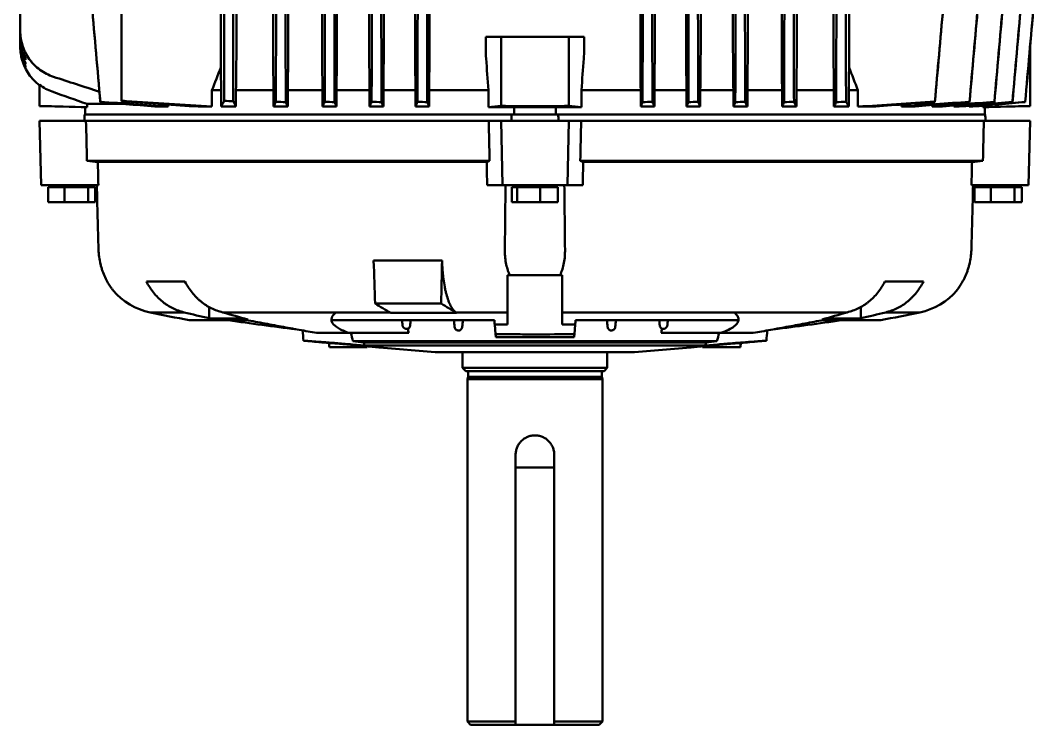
# Model space of a CAD drawing. Header units: millimetres. Extents: x 708 to 3306, y 798 to 2244.
# Drawn here: x 1834.2 to 2149.2, y 797.9 to 1017 of the extents above; entities that cross this region are included whole.
import ezdxf

# ---------------------------------------------------------------- set-up
doc = ezdxf.new("R2010")
doc.units = ezdxf.units.MM
doc.header["$LTSCALE"] = 10
doc.layers.add('Visible (ISO)', color=7, linetype='Continuous', lineweight=50)

msp = doc.modelspace()

# ---------------------------------------------------------------- linework, layer by layer
at = {"layer": 'Visible (ISO)'}
for p, q in [((2091.82, 1283.46), (2091.82, 1002.38)), ((1917.47, 1278.07), (1917.47, 1007.78)), ((1928.01, 1278.07), (1928.01, 1007.78)), ((1932.6, 1278.07), (1932.6, 1007.78)), ((1942.65, 1278.07), (1942.65, 1007.78)), ((1947.17, 1278.07), (1947.17, 1007.78)), ((1956.92, 1278.07), (1956.92, 1007.78)), ((1961.4, 1278.07), (1961.4, 1007.78)), ((2026.95, 1278.07), (2026.95, 1007.78)), ((2031.42, 1278.07), (2031.42, 1007.78)), ((2041.17, 1278.07), (2041.17, 1007.78)), ((2045.7, 1278.07), (2045.7, 1007.78)), ((2055.74, 1278.07), (2055.74, 1007.78)), ((2060.34, 1278.07), (2060.34, 1007.78)), ((2070.88, 1278.07), (2070.88, 1007.78)), ((2075.58, 1278.07), (2075.58, 1007.78)), ((2086.98, 1278.07), (2086.98, 1007.78)), ((1865.68, 992), (1865.68, 1076.92)), ((1896.53, 1075.91), (1896.53, 1002.38)), ((1901.36, 1076.07), (1901.36, 1007.78)), ((1912.76, 1076.57), (1912.76, 1007.78)), ((1834.17, 1073.25), (1834.17, 1013.82)), ((1897.6, 992), (1897.6, 1064.93)), ((1900.4, 991.85), (1900.4, 1064.93)), ((1834.17, 1011.47), (1834.17, 1012.05)), ((1978.89, 1011.92), (1978.89, 1007.78)), ((1978.89, 1011.92), (1983.67, 1011.92)), ((1983.67, 1011.92), (1983.67, 990.38)), ((1983.67, 1011.92), (2004.67, 1011.92)), ((2004.67, 1011.92), (2004.67, 990.38)), ((2004.67, 1011.92), (2009.46, 1011.92)), ((2009.46, 1011.92), (2009.46, 1007.78)), ((1834.17, 1010.11), (1834.17, 1010.53)), ((1834.17, 1009.22), (1834.17, 1009.48)), ((1834.17, 1008.91), (1834.17, 1008.82)), ((2148.17, 1009.65), (2148.17, 990.38)), ((1840.17, 996.93), (1840.17, 990.38)), ((1893.75, 990.18), (1893.75, 995.26)), ((1896.62, 995.26), (1893.75, 995.26)), ((1896.62, 995.26), (1896.62, 990.18)), ((1901.23, 990.18), (1901.23, 995.26)), ((1912.9, 995.26), (1901.23, 995.26)), ((1912.9, 995.26), (1912.9, 990.18)), ((1928.13, 995.26), (1917.35, 995.26)), ((1917.35, 990.18), (1917.35, 995.26)), ((1928.13, 995.26), (1928.13, 990.18)), ((1942.76, 995.26), (1932.49, 995.26)), ((1932.49, 990.18), (1932.49, 995.26)), ((1942.76, 995.26), (1942.76, 990.18)), ((1957.03, 995.26), (1947.06, 995.26)), ((1947.06, 990.18), (1947.06, 995.26)), ((1957.03, 995.26), (1957.03, 990.18)), ((1979.72, 995.26), (1961.29, 995.26)), ((1961.29, 990.18), (1961.29, 995.26)), ((1979.72, 995.26), (1979.72, 990)), ((2027.05, 995.26), (2008.62, 995.26)), ((2008.62, 990), (2008.62, 995.26)), ((2027.05, 995.26), (2027.05, 990.18)), ((2041.28, 995.26), (2031.31, 995.26)), ((2031.31, 990.18), (2031.31, 995.26)), ((2041.28, 995.26), (2041.28, 990.18)), ((2055.86, 995.26), (2045.58, 995.26)), ((2045.58, 990.18), (2045.58, 995.26)), ((2055.86, 995.26), (2055.86, 990.18)), ((2071, 995.26), (2060.22, 995.26)), ((2060.22, 990.18), (2060.22, 995.26)), ((2071, 995.26), (2071, 990.18)), ((2087.12, 995.26), (2075.45, 995.26)), ((2075.45, 990.18), (2075.45, 995.26)), ((2087.12, 995.26), (2087.12, 990.18)), ((2094.59, 995.26), (2091.72, 995.26)), ((2091.72, 990.18), (2091.72, 995.26)), ((2094.59, 995.26), (2094.59, 990.18)), ((1854.32, 990), (1840.17, 990.37)), ((1854.32, 990), (1854.32, 987.77)), ((1854.32, 990), (1854.92, 990)), ((1866.18, 991.01), (1854.92, 991.01)), ((1854.92, 990), (1854.92, 991.01)), ((1867.18, 991.9), (1867.18, 991.9)), ((1877.14, 990.18), (1880.18, 990.18)), ((1880.18, 990.18), (1880.18, 990.82)), ((1889.48, 990.18), (1893.75, 990.18)), ((1896.62, 990.18), (1901.23, 990.18)), ((1912.9, 990.18), (1917.35, 990.18)), ((1928.13, 990.18), (1932.49, 990.18)), ((1942.76, 990.18), (1947.06, 990.18)), ((1957.03, 990.18), (1961.29, 990.18)), ((1979.72, 990), (1987.71, 990)), ((1987.71, 987.77), (1987.71, 990)), ((2000.64, 990), (2008.62, 990)), ((2000.64, 990), (2000.64, 987.77)), ((2027.05, 990.18), (2031.31, 990.18)), ((2041.28, 990.18), (2045.58, 990.18)), ((2055.86, 990.18), (2060.22, 990.18)), ((2071, 990.18), (2075.45, 990.18)), ((2087.12, 990.18), (2091.72, 990.18)), ((2094.59, 990.18), (2098.87, 990.18)), ((2108.16, 990.82), (2108.16, 990.18)), ((2108.16, 990.18), (2111.21, 990.18)), ((2117.62, 990.67), (2117.62, 990.18)), ((2117.62, 990.18), (2119.85, 990.18)), ((2124.39, 990.55), (2124.39, 990.18)), ((2124.39, 990.18), (2126.01, 990.18)), ((2129.16, 990.45), (2129.16, 990.18)), ((2129.16, 990.18), (2130.26, 990.18)), ((2133.42, 990.46), (2133.42, 990)), ((2133.42, 990), (2134.02, 990)), ((2134.02, 990), (2148.17, 990.37)), ((2134.02, 990), (2134.02, 987.77)), ((1986.98, 987.77), (1854.23, 987.77)), ((1987.37, 987.77), (1986.98, 987.77)), ((1987.37, 987.77), (1987.71, 987.77)), ((2000.64, 987.77), (1987.71, 987.77)), ((2000.64, 987.77), (2000.98, 987.77)), ((2001.36, 987.77), (2000.98, 987.77)), ((2134.12, 987.77), (2001.36, 987.77)), ((1840.17, 985.77), (1854.6, 985.77)), ((1840.7, 965.77), (1840.17, 985.77)), ((1979.81, 985.77), (1854.6, 985.77)), ((1979.81, 985.77), (1983.67, 985.77)), ((1983.67, 985.77), (2004.67, 985.77)), ((1984.07, 965.77), (1983.67, 985.77)), ((2004.27, 965.77), (2004.67, 985.77)), ((2004.67, 985.77), (2008.54, 985.77)), ((2133.74, 985.77), (2008.54, 985.77)), ((2133.74, 985.77), (2148.17, 985.77)), ((2147.65, 965.77), (2148.17, 985.77)), ((1980.06, 973.27), (1854.91, 973.27)), ((1979.17, 972.99), (1858.29, 972.99)), ((2133.44, 973.27), (2008.28, 973.27)), ((2130.06, 972.99), (2009.18, 972.99)), ((1840.7, 965.77), (1858.46, 965.77)), ((1847.95, 965.17), (1842.85, 965.17)), ((1842.85, 960.47), (1842.85, 965.17)), ((1844.37, 965.17), (1844.37, 965.77)), ((1855.27, 965.17), (1847.95, 965.17)), ((1847.95, 960.47), (1847.95, 965.17)), ((1857.49, 965.17), (1855.27, 965.17)), ((1855.27, 960.47), (1855.27, 965.17)), ((1855.97, 965.17), (1855.97, 965.77)), ((1857.49, 960.47), (1857.49, 965.17)), ((1979.31, 965.77), (1984.07, 965.77)), ((1984.07, 965.77), (2004.27, 965.77)), ((1988.66, 965.17), (1987, 965.17)), ((1987, 960.47), (1987, 965.17)), ((1988.37, 965.17), (1988.37, 965.77)), ((1995.83, 965.17), (1988.66, 965.17)), ((1988.66, 960.47), (1988.66, 965.17)), ((2001.34, 965.17), (1995.83, 965.17)), ((1995.83, 960.47), (1995.83, 965.17)), ((1999.97, 965.17), (1999.97, 965.77)), ((2001.34, 960.47), (2001.34, 965.17)), ((2004.27, 965.77), (2009.03, 965.77)), ((2129.88, 965.77), (2147.65, 965.77)), ((2135.95, 965.17), (2130.85, 965.17)), ((2130.85, 960.47), (2130.85, 965.17)), ((2132.37, 965.17), (2132.37, 965.77)), ((2143.27, 965.17), (2135.95, 965.17)), ((2135.95, 960.47), (2135.95, 965.17)), ((2145.49, 965.17), (2143.27, 965.17)), ((2143.27, 960.47), (2143.27, 965.17)), ((2143.97, 965.17), (2143.97, 965.77)), ((2145.49, 960.47), (2145.49, 965.17)), ((1847.95, 960.47), (1842.85, 960.47)), ((1855.27, 960.47), (1847.95, 960.47)), ((1857.49, 960.47), (1855.27, 960.47)), ((1988.66, 960.47), (1987, 960.47)), ((1995.83, 960.47), (1988.66, 960.47)), ((2001.34, 960.47), (1995.83, 960.47)), ((2135.95, 960.47), (2130.85, 960.47)), ((2143.27, 960.47), (2135.95, 960.47)), ((2145.49, 960.47), (2143.27, 960.47)), ((1944.03, 942.28), (1965.28, 942.28)), ((1873.37, 935.77), (1885.37, 935.77)), ((1986.38, 937.77), (1985.67, 937.77)), ((1986.38, 937.77), (2001.97, 937.77)), ((2002.67, 937.77), (2001.97, 937.77)), ((2102.98, 935.77), (2114.98, 935.77)), ((1892.91, 927.82), (1892.91, 924.36)), ((1965.04, 928.91), (1944.46, 928.91)), ((2095.44, 927.82), (2095.44, 924.36)), ((1885.11, 926.19), (1874.57, 926.19)), ((1904.65, 923.77), (1886.67, 923.77)), ((1932.28, 926.19), (1897.11, 926.19)), ((1903.69, 924.31), (1903.69, 923.95)), ((1981.55, 923.77), (1931.04, 923.77)), ((1949.07, 926.19), (1932.28, 926.19)), ((1949.36, 926.01), (1969.8, 926.01)), ((1985.67, 926.19), (1969.56, 926.19)), ((2056.06, 926.19), (2002.67, 926.19)), ((2057.31, 923.77), (2006.8, 923.77)), ((2091.23, 926.19), (2056.06, 926.19)), ((2101.67, 923.77), (2083.7, 923.77)), ((2084.66, 923.95), (2084.66, 924.31)), ((2113.78, 926.19), (2103.23, 926.19)), ((1985.67, 922.4), (1981.67, 922.4)), ((1981.93, 919.43), (1981.67, 922.4)), ((2006.68, 922.4), (2002.67, 922.4)), ((2006.68, 922.4), (2006.42, 919.43)), ((1926.31, 919.77), (1936.41, 919.77)), ((1943.07, 919.77), (1936.41, 919.77)), ((2050.77, 917.27), (1937.58, 917.27)), ((2047.42, 916.84), (1940.92, 916.84)), ((1954.92, 919.77), (1943.07, 919.77)), ((2006.33, 918.43), (1982.02, 918.43)), ((2045.27, 919.77), (2033.43, 919.77)), ((2051.94, 919.77), (2045.27, 919.77)), ((2051.94, 919.77), (2062.04, 919.77)), ((1930.28, 915.37), (1942.06, 915.37)), ((2047.18, 915.87), (1941.17, 915.87)), ((1963.17, 913.77), (1945.84, 915.29)), ((2025.17, 913.77), (1963.17, 913.77)), ((1971.7, 913.77), (1971.7, 908.92)), ((2016.65, 913.77), (2016.65, 908.92)), ((2025.17, 913.77), (2042.5, 915.29)), ((2046.28, 915.37), (2058.06, 915.37)), ((1971.7, 908.92), (1994.17, 908.92)), ((1972.7, 907.92), (1971.7, 908.92)), ((1972.7, 907.92), (1994.17, 907.92)), ((1973.37, 907.92), (1973.37, 906.17)), ((1994.17, 908.92), (2016.65, 908.92)), ((1994.17, 907.92), (2015.65, 907.92)), ((2014.97, 907.92), (2014.97, 906.17)), ((2015.65, 907.92), (2016.65, 908.92)), ((1973.37, 906.17), (1973.17, 905.42)), ((1973.17, 905.42), (1994.17, 905.42)), ((1973.17, 905.42), (1973.17, 798.92)), ((1973.37, 906.17), (1994.17, 906.17)), ((1994.17, 906.17), (2014.97, 906.17)), ((1994.17, 905.42), (2015.17, 905.42)), ((2014.97, 906.17), (2015.17, 905.42)), ((2015.17, 905.42), (2015.17, 798.92)), ((1988.17, 877.92), (1988.17, 881.92)), ((2000.17, 881.92), (2000.17, 877.92)), ((2000.17, 877.92), (1988.17, 877.92)), ((1988.17, 877.92), (1988.17, 797.92)), ((2000.17, 797.92), (2000.17, 877.92)), ((1973.17, 798.92), (1988.17, 798.92)), ((1974.17, 797.92), (1973.17, 798.92)), ((1974.17, 797.92), (1988.17, 797.92)), ((1988.17, 797.92), (2000.17, 797.92)), ((2000.17, 798.92), (2015.17, 798.92)), ((2000.17, 797.92), (2014.17, 797.92)), ((2014.17, 797.92), (2015.17, 798.92))]:
    msp.add_line(p, q, dxfattribs=at)
for centre, radius, start, end in [((1878.67, 946.27), 20.5, 220.2832, 258.4529), ((2109.68, 946.27), 20.5, 281.5471, 319.7168), ((1949.08, 1268.16), 350, 257.707, 259.7282), ((2039.26, 1268.16), 350, 280.2718, 282.293)]:
    msp.add_arc(centre, radius, start, end, dxfattribs=at)
for points in [[(1856.42, 1021.93), (1857.31, 1011.85), (1858.19, 1001.77), (1859.08, 991.7)], [(1859.06, 991.56), (1858.18, 1001.64), (1857.3, 1011.72), (1856.42, 1021.79)], [(1913.63, 991.7), (1913.66, 1001.77), (1913.69, 1011.85), (1913.73, 1021.92)], [(1916.62, 1021.8), (1916.65, 1011.72), (1916.68, 1001.64), (1916.71, 991.56)], [(1928.81, 991.68), (1928.84, 1001.75), (1928.87, 1011.83), (1928.9, 1021.91)], [(1931.8, 1021.81), (1931.83, 1011.73), (1931.86, 1001.65), (1931.89, 991.57)], [(1943.4, 991.66), (1943.43, 1001.74), (1943.46, 1011.82), (1943.49, 1021.89)], [(1946.39, 1021.82), (1946.42, 1011.73), (1946.45, 1001.66), (1946.48, 991.58)], [(1957.64, 991.65), (1957.67, 1001.72), (1957.7, 1011.8), (1957.73, 1021.88)], [(1960.63, 1021.82), (1960.66, 1011.74), (1960.69, 1001.67), (1960.72, 991.59)], [(2027.62, 991.59), (2027.66, 1001.67), (2027.69, 1011.74), (2027.72, 1021.82)], [(2030.61, 1021.88), (2030.64, 1011.8), (2030.68, 1001.72), (2030.71, 991.65)], [(2041.86, 991.58), (2041.89, 1001.66), (2041.93, 1011.73), (2041.96, 1021.81)], [(2044.85, 1021.9), (2044.88, 1011.82), (2044.92, 1001.74), (2044.95, 991.66)], [(2056.46, 991.57), (2056.49, 1001.65), (2056.52, 1011.73), (2056.55, 1021.8)], [(2059.45, 1021.91), (2059.48, 1011.83), (2059.51, 1001.75), (2059.54, 991.68)], [(2071.63, 991.56), (2071.66, 1001.64), (2071.69, 1011.72), (2071.72, 1021.79)], [(2074.62, 1021.93), (2074.65, 1011.85), (2074.68, 1001.77), (2074.71, 991.7)], [(2087.81, 991.55), (2087.84, 1001.63), (2087.87, 1011.71), (2087.9, 1021.79)], [(2090.79, 1021.94), (2090.83, 1011.87), (2090.86, 1001.79), (2090.89, 991.72)], [(2118.49, 991.72), (2119.36, 1001.5), (2120.22, 1011.28), (2121.09, 1021.06)], [(2121.09, 1020.91), (2120.23, 1011.12), (2119.38, 1001.34), (2118.52, 991.55)], [(2129.26, 991.7), (2130.15, 1001.77), (2131.04, 1011.85), (2131.93, 1021.92)], [(2131.93, 1021.8), (2131.05, 1011.72), (2130.17, 1001.64), (2129.29, 991.56)], [(2137, 991.68), (2137.89, 1001.75), (2138.77, 1011.83), (2139.66, 1021.91)], [(2139.66, 1021.81), (2138.78, 1011.73), (2137.9, 1001.65), (2137.02, 991.57)], [(2142.62, 991.66), (2143.51, 1001.74), (2144.39, 1011.82), (2145.28, 1021.89)], [(2145.28, 1021.82), (2144.4, 1011.74), (2143.52, 1001.67), (2142.64, 991.6)], [(2146.58, 991.65), (2147.47, 1001.72), (2148.35, 1011.8), (2149.24, 1021.88)], [(2149.24, 1021.82), (2148.36, 1011.75), (2147.48, 1001.68), (2146.6, 991.62)], [(2148.17, 1009.65), (2148.53, 1013.7), (2148.88, 1017.76), (2149.24, 1021.82)], [(1834.17, 1012.05), (1834.17, 1012.59), (1834.17, 1013.18), (1834.17, 1013.82)], [(1834.17, 1010.53), (1834.17, 1010.81), (1834.17, 1011.13), (1834.17, 1011.47)], [(1834.17, 1009.48), (1834.17, 1009.66), (1834.17, 1009.87), (1834.17, 1010.11)], [(1834.17, 1008.91), (1834.17, 1008.98), (1834.17, 1009.08), (1834.17, 1009.22)], [(1834.17, 1008.8), (1834.17, 1008.8), (1834.17, 1008.8), (1834.17, 1008.82)], [(1835.77, 1004.69), (1835.77, 1004.87), (1835.77, 1005.06), (1835.77, 1005.26)], [(1901.23, 995.26), (1901.27, 998.58), (1901.31, 1001.88), (1901.35, 1005.19)], [(1901.35, 1005.19), (1901.36, 1006.03), (1901.36, 1006.89), (1901.36, 1007.78)], [(1912.76, 1007.78), (1912.76, 1006.89), (1912.77, 1006.03), (1912.78, 1005.19)], [(1912.78, 1005.19), (1912.82, 1001.88), (1912.86, 998.57), (1912.9, 995.26)], [(1917.35, 995.26), (1917.38, 998.57), (1917.42, 1001.88), (1917.45, 1005.19)], [(1917.45, 1005.19), (1917.46, 1006.03), (1917.47, 1006.89), (1917.47, 1007.78)], [(1928.01, 1007.78), (1928.01, 1006.89), (1928.01, 1006.03), (1928.02, 1005.19)], [(1928.02, 1005.19), (1928.06, 1001.88), (1928.09, 998.57), (1928.13, 995.26)], [(1932.49, 995.26), (1932.52, 998.57), (1932.56, 1001.88), (1932.59, 1005.19)], [(1932.59, 1005.19), (1932.6, 1006.03), (1932.6, 1006.9), (1932.6, 1007.78)], [(1942.65, 1007.78), (1942.65, 1006.9), (1942.65, 1006.03), (1942.66, 1005.19)], [(1942.66, 1005.19), (1942.69, 1001.88), (1942.73, 998.57), (1942.76, 995.26)], [(1947.06, 995.26), (1947.09, 998.57), (1947.13, 1001.88), (1947.16, 1005.19)], [(1947.16, 1005.19), (1947.17, 1006.04), (1947.17, 1006.9), (1947.17, 1007.78)], [(1956.92, 1007.78), (1956.92, 1006.9), (1956.92, 1006.04), (1956.93, 1005.19)], [(1956.93, 1005.19), (1956.97, 1001.88), (1957, 998.57), (1957.03, 995.26)], [(1961.29, 995.26), (1961.32, 998.57), (1961.35, 1001.88), (1961.39, 1005.19)], [(1961.39, 1005.19), (1961.39, 1006.04), (1961.4, 1006.9), (1961.4, 1007.78)], [(1978.89, 1007.78), (1978.89, 1006.9), (1978.92, 1006.03), (1978.98, 1005.19)], [(1978.98, 1005.19), (1979.23, 1001.88), (1979.48, 998.57), (1979.72, 995.26)], [(2008.62, 995.26), (2008.87, 998.57), (2009.12, 1001.88), (2009.36, 1005.19)], [(2009.36, 1005.19), (2009.43, 1006.03), (2009.46, 1006.9), (2009.46, 1007.78)], [(2026.95, 1007.78), (2026.95, 1006.9), (2026.95, 1006.04), (2026.96, 1005.19)], [(2026.96, 1005.19), (2026.99, 1001.88), (2027.02, 998.57), (2027.05, 995.26)], [(2031.31, 995.26), (2031.35, 998.57), (2031.38, 1001.88), (2031.41, 1005.19)], [(2031.41, 1005.19), (2031.42, 1006.04), (2031.42, 1006.9), (2031.42, 1007.78)], [(2041.17, 1007.78), (2041.17, 1006.9), (2041.18, 1006.04), (2041.19, 1005.19)], [(2041.19, 1005.19), (2041.22, 1001.88), (2041.25, 998.57), (2041.28, 995.26)], [(2045.58, 995.26), (2045.62, 998.57), (2045.65, 1001.88), (2045.68, 1005.19)], [(2045.68, 1005.19), (2045.69, 1006.03), (2045.7, 1006.9), (2045.7, 1007.78)], [(2055.74, 1007.78), (2055.74, 1006.9), (2055.75, 1006.03), (2055.76, 1005.19)], [(2055.76, 1005.19), (2055.79, 1001.88), (2055.82, 998.57), (2055.86, 995.26)], [(2060.22, 995.26), (2060.25, 998.57), (2060.29, 1001.88), (2060.32, 1005.19)], [(2060.32, 1005.19), (2060.33, 1006.03), (2060.34, 1006.89), (2060.34, 1007.78)], [(2070.88, 1007.78), (2070.88, 1006.89), (2070.88, 1006.03), (2070.89, 1005.19)], [(2070.89, 1005.19), (2070.93, 1001.88), (2070.96, 998.57), (2071, 995.26)], [(2075.45, 995.26), (2075.49, 998.57), (2075.53, 1001.88), (2075.57, 1005.19)], [(2075.57, 1005.19), (2075.58, 1006.03), (2075.58, 1006.89), (2075.58, 1007.78)], [(2086.98, 1007.78), (2086.98, 1006.89), (2086.99, 1006.03), (2087, 1005.19)], [(2087, 1005.19), (2087.04, 1001.88), (2087.08, 998.58), (2087.12, 995.26)], [(1835.77, 1003.34), (1835.77, 1003.47), (1835.77, 1003.61), (1835.77, 1003.76)], [(1835.77, 1002.47), (1835.77, 1002.55), (1835.77, 1002.63), (1835.77, 1002.73)], [(1835.77, 1002.08), (1835.77, 1002.1), (1835.77, 1002.13), (1835.77, 1002.17)], [(1893.75, 995.26), (1894.67, 997.64), (1895.6, 1000.01), (1896.53, 1002.38)], [(1896.53, 1002.38), (1896.56, 1000.01), (1896.59, 997.64), (1896.62, 995.26)], [(2091.72, 995.26), (2091.75, 997.64), (2091.79, 1000.01), (2091.82, 1002.38)], [(2091.82, 1002.38), (2092.75, 1000.01), (2093.67, 997.64), (2094.59, 995.26)], [(1844.47, 999.48), (1849.23, 997.91), (1854, 996.36), (1858.78, 994.82)], [(1844.06, 994.86), (1842.66, 995.35), (1841.37, 996.04), (1840.17, 996.93)], [(1854.92, 991.01), (1851.3, 992.29), (1847.68, 993.57), (1844.06, 994.86)], [(1840.17, 990.38), (1840.17, 990.37), (1840.17, 990.37), (1840.17, 990.37)], [(1854.92, 990), (1850, 990.12), (1845.09, 990.25), (1840.17, 990.38)], [(1859.08, 991.7), (1859.07, 991.65), (1859.07, 991.61), (1859.06, 991.56)], [(1859.06, 991.56), (1865.08, 991.1), (1871.11, 990.64), (1877.14, 990.18)], [(1880.18, 990.18), (1873.15, 990.67), (1866.11, 991.18), (1859.08, 991.7)], [(1865.68, 992), (1866.18, 991.96), (1866.68, 991.93), (1867.18, 991.9)], [(1865.68, 991.85), (1865.68, 991.9), (1865.68, 991.95), (1865.68, 992)], [(1867.18, 991.74), (1866.68, 991.78), (1866.18, 991.82), (1865.68, 991.85)], [(1893.75, 990.18), (1884.89, 990.72), (1876.04, 991.3), (1867.18, 991.9)], [(1867.18, 991.9), (1867.18, 991.85), (1867.18, 991.79), (1867.18, 991.74)], [(1867.18, 991.74), (1874.61, 991.21), (1882.04, 990.69), (1889.48, 990.18)], [(1897.55, 991.9), (1897.24, 991.3), (1896.93, 990.72), (1896.62, 990.18)], [(1897.55, 991.9), (1897.57, 991.93), (1897.59, 991.96), (1897.6, 992)], [(1897.6, 992), (1898.53, 991.95), (1899.46, 991.9), (1900.4, 991.85)], [(1900.4, 991.85), (1900.41, 991.82), (1900.43, 991.78), (1900.45, 991.74)], [(1901.23, 990.18), (1900.97, 990.69), (1900.71, 991.21), (1900.45, 991.74)], [(1913.63, 991.7), (1913.39, 991.18), (1913.14, 990.67), (1912.9, 990.18)], [(1916.71, 991.56), (1915.69, 991.61), (1914.66, 991.65), (1913.63, 991.7)], [(1917.35, 990.18), (1917.14, 990.64), (1916.92, 991.1), (1916.71, 991.56)], [(1928.81, 991.68), (1928.58, 991.17), (1928.36, 990.67), (1928.13, 990.18)], [(1931.89, 991.57), (1930.86, 991.61), (1929.84, 991.64), (1928.81, 991.68)], [(1932.49, 990.18), (1932.29, 990.64), (1932.09, 991.1), (1931.89, 991.57)], [(1943.4, 991.66), (1943.19, 991.17), (1942.97, 990.67), (1942.76, 990.18)], [(1946.48, 991.58), (1945.46, 991.61), (1944.43, 991.63), (1943.4, 991.66)], [(1947.06, 990.18), (1946.87, 990.65), (1946.67, 991.11), (1946.48, 991.58)], [(1957.64, 991.65), (1957.44, 991.16), (1957.23, 990.67), (1957.03, 990.18)], [(1960.72, 991.59), (1959.7, 991.61), (1958.67, 991.63), (1957.64, 991.65)], [(1961.29, 990.18), (1961.1, 990.65), (1960.91, 991.12), (1960.72, 991.59)], [(1983.67, 990.38), (1982.36, 990.25), (1981.04, 990.12), (1979.72, 990)], [(2004.67, 990.38), (1997.67, 990.36), (1990.67, 990.36), (1983.67, 990.38)], [(2008.62, 990), (2007.31, 990.12), (2005.99, 990.25), (2004.67, 990.38)], [(2027.62, 991.59), (2027.43, 991.12), (2027.24, 990.65), (2027.05, 990.18)], [(2030.71, 991.65), (2029.68, 991.63), (2028.65, 991.61), (2027.62, 991.59)], [(2031.31, 990.18), (2031.11, 990.67), (2030.91, 991.16), (2030.71, 991.65)], [(2041.86, 991.58), (2041.67, 991.11), (2041.48, 990.65), (2041.28, 990.18)], [(2044.95, 991.66), (2043.92, 991.63), (2042.89, 991.61), (2041.86, 991.58)], [(2045.58, 990.18), (2045.37, 990.67), (2045.16, 991.17), (2044.95, 991.66)], [(2056.46, 991.57), (2056.26, 991.1), (2056.06, 990.64), (2055.86, 990.18)], [(2059.54, 991.68), (2058.51, 991.64), (2057.48, 991.61), (2056.46, 991.57)], [(2060.22, 990.18), (2059.99, 990.67), (2059.76, 991.17), (2059.54, 991.68)], [(2071.63, 991.56), (2071.42, 991.1), (2071.21, 990.64), (2071, 990.18)], [(2074.71, 991.7), (2073.68, 991.65), (2072.66, 991.61), (2071.63, 991.56)], [(2075.45, 990.18), (2075.2, 990.67), (2074.96, 991.18), (2074.71, 991.7)], [(2087.81, 991.55), (2087.58, 991.08), (2087.35, 990.63), (2087.12, 990.18)], [(2090.89, 991.72), (2089.86, 991.66), (2088.83, 991.61), (2087.81, 991.55)], [(2091.72, 990.18), (2091.44, 990.67), (2091.17, 991.18), (2090.89, 991.72)], [(2118.49, 991.72), (2110.53, 991.18), (2102.56, 990.67), (2094.59, 990.18)], [(2098.87, 990.18), (2105.42, 990.63), (2111.97, 991.08), (2118.52, 991.55)], [(2129.26, 991.7), (2122.23, 991.18), (2115.2, 990.67), (2108.16, 990.18)], [(2111.21, 990.18), (2117.24, 990.64), (2123.26, 991.1), (2129.29, 991.56)], [(2137, 991.68), (2130.54, 991.17), (2124.08, 990.67), (2117.62, 990.18)], [(2118.52, 991.55), (2118.51, 991.61), (2118.5, 991.66), (2118.49, 991.72)], [(2119.85, 990.18), (2125.57, 990.64), (2131.3, 991.1), (2137.02, 991.57)], [(2142.62, 991.66), (2136.55, 991.17), (2130.47, 990.67), (2124.39, 990.18)], [(2126.01, 990.18), (2131.55, 990.65), (2137.1, 991.11), (2142.64, 991.58)], [(2146.58, 991.65), (2140.77, 991.16), (2134.97, 990.67), (2129.16, 990.18)], [(2129.29, 991.56), (2129.28, 991.61), (2129.27, 991.65), (2129.26, 991.7)], [(2130.26, 990.18), (2135.7, 990.65), (2141.15, 991.12), (2146.6, 991.59)], [(2148.17, 990.38), (2143.26, 990.25), (2138.34, 990.12), (2133.42, 990)], [(2137.02, 991.57), (2137.01, 991.61), (2137.01, 991.64), (2137, 991.68)], [(2142.64, 991.58), (2142.65, 991.61), (2142.64, 991.63), (2142.62, 991.66)], [(2146.6, 991.59), (2146.6, 991.61), (2146.6, 991.63), (2146.58, 991.65)], [(2148.17, 990.37), (2148.17, 990.37), (2148.17, 990.37), (2148.17, 990.38)], [(1854.06, 985.77), (1854.12, 986.44), (1854.17, 987.11), (1854.23, 987.77)], [(1986.98, 987.77), (1986.92, 987.11), (1986.86, 986.44), (1986.8, 985.77)], [(2001.55, 985.77), (2001.49, 986.44), (2001.42, 987.11), (2001.36, 987.77)], [(2134.12, 987.77), (2134.17, 987.11), (2134.23, 986.44), (2134.28, 985.77)], [(1854.6, 985.77), (1854.7, 981.61), (1854.81, 977.44), (1854.91, 973.27)], [(1980.06, 973.27), (1979.98, 977.44), (1979.89, 981.61), (1979.81, 985.77)], [(2008.54, 985.77), (2008.45, 981.61), (2008.37, 977.44), (2008.28, 973.27)], [(2133.44, 973.27), (2133.54, 977.44), (2133.64, 981.61), (2133.74, 985.77)], [(1854.91, 973.27), (1856.03, 973.18), (1857.16, 973.08), (1858.29, 972.99)], [(1858.29, 972.99), (1858.35, 970.58), (1858.4, 968.18), (1858.46, 965.77)], [(1979.17, 972.99), (1979.46, 973.08), (1979.76, 973.18), (1980.06, 973.27)], [(1979.31, 965.77), (1979.26, 968.18), (1979.21, 970.58), (1979.17, 972.99)], [(2008.28, 973.27), (2008.58, 973.18), (2008.88, 973.08), (2009.18, 972.99)], [(2009.18, 972.99), (2009.13, 970.58), (2009.08, 968.18), (2009.03, 965.77)], [(2129.88, 965.77), (2129.94, 968.18), (2130, 970.58), (2130.06, 972.99)], [(2130.06, 972.99), (2131.18, 973.08), (2132.31, 973.18), (2133.44, 973.27)], [(1857.96, 965.77), (1858.14, 959.09), (1858.32, 952.41), (1858.5, 945.74)], [(1984.82, 945.74), (1984.89, 952.41), (1984.96, 959.09), (1985.04, 965.77)], [(2003.31, 965.77), (2003.38, 959.09), (2003.46, 952.41), (2003.53, 945.74)], [(2129.85, 945.74), (2130.03, 952.41), (2130.21, 959.09), (2130.39, 965.77)], [(1944.03, 942.28), (1944.18, 937.82), (1944.32, 933.37), (1944.46, 928.91)], [(1965.28, 942.28), (1965.2, 937.82), (1965.12, 933.37), (1965.04, 928.91)], [(1949.36, 926.01), (1947.73, 926.98), (1946.1, 927.95), (1944.46, 928.91)], [(1965.04, 928.91), (1966.63, 927.95), (1968.21, 926.98), (1969.8, 926.01)], [(1969.15, 926.54), (1969.15, 926.54), (1969.15, 926.54), (1969.15, 926.54)], [(1892.91, 924.36), (1890.3, 924.93), (1887.7, 925.54), (1885.11, 926.19)], [(1903.69, 924.31), (1900.09, 924.19), (1896.5, 924.21), (1892.91, 924.36)], [(1904.91, 924.01), (1902.3, 924.69), (1899.7, 925.42), (1897.11, 926.19)], [(1919.84, 920.95), (1912.83, 921.75), (1905.84, 922.7), (1898.87, 923.77)], [(1903.69, 923.95), (1904.09, 923.97), (1904.5, 923.99), (1904.91, 924.01)], [(1930.91, 924.18), (1930.93, 924.04), (1930.97, 923.91), (1931.04, 923.77)], [(1952.99, 922.21), (1952.95, 922.73), (1952.9, 923.25), (1952.86, 923.77)], [(1955.52, 923.77), (1955.48, 923.23), (1955.43, 922.69), (1955.38, 922.15)], [(1969.19, 921.64), (1969.13, 922.35), (1969.07, 923.06), (1969.01, 923.77)], [(1969.8, 926.01), (1969.72, 926.07), (1969.64, 926.13), (1969.56, 926.19)], [(1971.76, 923.77), (1971.7, 923.08), (1971.64, 922.4), (1971.58, 921.71)], [(1981.67, 922.4), (1981.63, 922.82), (1981.59, 923.28), (1981.55, 923.77)], [(2006.8, 923.77), (2006.75, 923.28), (2006.71, 922.82), (2006.68, 922.4)], [(2016.59, 923.77), (2016.64, 923.08), (2016.7, 922.4), (2016.76, 921.71)], [(2019.15, 921.64), (2019.21, 922.35), (2019.28, 923.06), (2019.34, 923.77)], [(2032.82, 923.77), (2032.87, 923.23), (2032.92, 922.69), (2032.96, 922.15)], [(2035.35, 922.21), (2035.4, 922.73), (2035.44, 923.25), (2035.49, 923.77)], [(2057.31, 923.77), (2057.37, 923.91), (2057.42, 924.04), (2057.43, 924.18)], [(2089.48, 923.77), (2082.51, 922.7), (2075.51, 921.75), (2068.5, 920.95)], [(2091.23, 926.19), (2088.64, 925.42), (2086.04, 924.69), (2083.44, 924.01)], [(2083.44, 924.01), (2083.84, 923.99), (2084.25, 923.97), (2084.66, 923.95)], [(2095.44, 924.36), (2091.84, 924.21), (2088.25, 924.19), (2084.66, 924.31)], [(2103.23, 926.19), (2100.64, 925.54), (2098.04, 924.93), (2095.44, 924.36)], [(1921.93, 920.56), (1922.03, 919.5), (1922.13, 918.43), (1922.23, 917.37)], [(1931.64, 922.38), (1931.64, 922.38), (1931.64, 922.38), (1931.64, 922.38)], [(1933.51, 921.02), (1933.51, 921.02), (1933.51, 921.02), (1933.51, 921.02)], [(1954.68, 921.1), (1954.76, 920.66), (1954.84, 920.22), (1954.92, 919.77)], [(2033.43, 919.77), (2033.51, 920.22), (2033.58, 920.66), (2033.66, 921.1)], [(2054.83, 921.02), (2054.83, 921.02), (2054.83, 921.02), (2054.83, 921.02)], [(2066.41, 920.56), (2066.32, 919.5), (2066.22, 918.43), (2066.12, 917.37)], [(1937.58, 917.27), (1937.37, 918.11), (1937.15, 918.94), (1936.94, 919.77)], [(1940.92, 916.84), (1939.81, 916.98), (1938.69, 917.13), (1937.58, 917.27)], [(1941.17, 915.87), (1941.08, 916.19), (1941, 916.52), (1940.92, 916.84)], [(1982.02, 918.43), (1982, 918.64), (1981.97, 918.97), (1981.93, 919.43)], [(2006.42, 919.43), (2006.38, 918.97), (2006.35, 918.64), (2006.33, 918.43)], [(2047.42, 916.84), (2047.34, 916.52), (2047.26, 916.19), (2047.18, 915.87)], [(2050.77, 917.27), (2049.65, 917.13), (2048.54, 916.98), (2047.42, 916.84)], [(2051.4, 919.77), (2051.19, 918.94), (2050.98, 918.11), (2050.77, 917.27)], [(2060.29, 916.86), (2062.23, 917.03), (2064.18, 917.2), (2066.12, 917.37)], [(1941.17, 915.87), (1939.5, 916.01), (1937.84, 916.15), (1936.17, 916.3)], [(1942.06, 915.37), (1942.07, 915.47), (1942.08, 915.57), (1942.09, 915.66)], [(2046.28, 915.37), (2046.27, 915.47), (2046.26, 915.57), (2046.26, 915.66)], [(2052.17, 916.3), (2050.51, 916.15), (2048.84, 916.01), (2047.18, 915.87)]]:
    msp.add_open_spline(points, degree=3, dxfattribs=at)
for points, knots in [([(1834.17, 1013.82), (1834.17, 1013.03), (1834.23, 1012.25), (1834.47, 1010.7), (1834.65, 1009.94), (1835.01, 1008.81), (1835.15, 1008.44), (1835.44, 1007.71), (1835.61, 1007.35), (1836.13, 1006.3), (1836.53, 1005.63), (1837.22, 1004.67), (1837.46, 1004.35), (1837.97, 1003.75), (1838.24, 1003.46), (1839.06, 1002.62), (1839.65, 1002.11), (1840.91, 1001.18), (1841.59, 1000.76), (1842.99, 1000.03), (1843.72, 999.73), (1844.47, 999.48)], [0, 0, 0, 0, 0.0023457, 0.0023457, 0.0046914, 0.0046914, 0.00586425, 0.00586425, 0.0070371, 0.0070371, 0.00938279, 0.00938279, 0.01055564, 0.01055564, 0.01172849, 0.01172849, 0.01407419, 0.01407419, 0.01641989, 0.01641989, 0.01876559, 0.01876559, 0.01876559, 0.01876559]), ([(1835.77, 1005.26), (1835.24, 1006.32), (1834.85, 1007.42), (1834.45, 1009.12), (1834.34, 1009.7), (1834.21, 1010.87), (1834.17, 1011.46), (1834.17, 1012.05)], [0, 0, 0, 0, 0.003495098, 0.003495098, 0.005242647, 0.005242647, 0.006990197, 0.006990197, 0.006990197, 0.006990197]), ([(1834.17, 1011.47), (1834.17, 1010.29), (1834.31, 1009.13), (1834.71, 1007.43), (1834.88, 1006.87), (1835.28, 1005.76), (1835.51, 1005.22), (1835.77, 1004.69)], [0, 0, 0, 0, 0.003491169, 0.003491169, 0.005236754, 0.005236754, 0.006982339, 0.006982339, 0.006982339, 0.006982339]), ([(1835.77, 1003.76), (1835.24, 1004.82), (1834.85, 1005.91), (1834.45, 1007.61), (1834.34, 1008.19), (1834.21, 1009.36), (1834.17, 1009.94), (1834.17, 1010.53)], [0, 0, 0, 0, 0.003484506, 0.003484506, 0.005226759, 0.005226759, 0.006969012, 0.006969012, 0.006969012, 0.006969012]), ([(1834.17, 1010.11), (1834.17, 1008.93), (1834.31, 1007.77), (1834.71, 1006.08), (1834.88, 1005.51), (1835.28, 1004.41), (1835.51, 1003.87), (1835.77, 1003.34)], [0, 0, 0, 0, 0.003481393, 0.003481393, 0.00522209, 0.00522209, 0.006962786, 0.006962786, 0.006962786, 0.006962786]), ([(1835.77, 1002.73), (1835.25, 1003.78), (1834.85, 1004.87), (1834.45, 1006.57), (1834.34, 1007.14), (1834.21, 1008.31), (1834.17, 1008.89), (1834.17, 1009.48)], [0, 0, 0, 0, 0.003476667, 0.003476667, 0.005215, 0.005215, 0.006953334, 0.006953334, 0.006953334, 0.006953334]), ([(1834.17, 1009.22), (1834.17, 1008.05), (1834.31, 1006.9), (1834.71, 1005.2), (1834.88, 1004.64), (1835.28, 1003.54), (1835.51, 1003), (1835.77, 1002.47)], [0, 0, 0, 0, 0.003474657, 0.003474657, 0.005211986, 0.005211986, 0.006949315, 0.006949315, 0.006949315, 0.006949315]), ([(1835.77, 1002.17), (1835.25, 1003.22), (1834.85, 1004.3), (1834.45, 1006), (1834.34, 1006.57), (1834.21, 1007.74), (1834.17, 1008.32), (1834.17, 1008.91)], [0, 0, 0, 0, 0.003472191, 0.003472191, 0.005208286, 0.005208286, 0.006944381, 0.006944381, 0.006944381, 0.006944381]), ([(1834.17, 1008.82), (1834.17, 1007.65), (1834.31, 1006.5), (1834.71, 1004.8), (1834.88, 1004.24), (1835.28, 1003.14), (1835.51, 1002.6), (1835.77, 1002.08)], [0, 0, 0, 0, 0.003471492, 0.003471492, 0.005207238, 0.005207238, 0.006942984, 0.006942984, 0.006942984, 0.006942984]), ([(1840.17, 996.8), (1838.88, 997.76), (1837.74, 998.95), (1835.9, 1001.62), (1835.19, 1003.13), (1834.56, 1005.35), (1834.42, 1006.02), (1834.22, 1007.4), (1834.17, 1008.1), (1834.17, 1008.8)], [0.000016, 0.000016, 0.000016, 0.000016, 0.483124, 0.483124, 0.970721, 0.970721, 1.176491, 1.176491, 1.386293, 1.386293, 1.386293, 1.386293]), ([(1987.71, 990), (1988.24, 990), (1988.77, 989.99), (1989.85, 989.99), (1990.38, 989.98), (1992, 989.98), (1993.08, 989.97), (1994.71, 989.97), (1995.26, 989.97), (1996.35, 989.98), (1996.9, 989.98), (1998.52, 989.99), (1999.59, 989.99), (2000.64, 990)], [0.00764858, 0.00764858, 0.00764858, 0.00764858, 0.00927504, 0.00927504, 0.01090151, 0.01090151, 0.01415445, 0.01415445, 0.01578091, 0.01578091, 0.01740738, 0.01740738, 0.02066032, 0.02066032, 0.02066032, 0.02066032]), ([(1858.5, 945.74), (1858.52, 944.96), (1858.58, 944.19), (1858.78, 942.68), (1858.93, 941.93), (1859.19, 940.82), (1859.29, 940.46), (1859.51, 939.74), (1859.62, 939.39), (1859.99, 938.37), (1860.26, 937.71), (1860.83, 936.48), (1861.13, 935.91), (1861.57, 935.16), (1861.71, 934.92), (1861.99, 934.49), (1862.12, 934.29), (1862.36, 933.94), (1862.47, 933.78), (1862.66, 933.51), (1862.75, 933.39), (1862.96, 933.11), (1863.03, 933.02), (1863.03, 933.02)], [0.0000002, 0.0000002, 0.0000002, 0.0000002, 0.00230008, 0.00230008, 0.00459996, 0.00459996, 0.0057499, 0.0057499, 0.00689984, 0.00689984, 0.00919972, 0.00919972, 0.0114996, 0.0114996, 0.01264954, 0.01264954, 0.01379948, 0.01379948, 0.01494942, 0.01494942, 0.01609936, 0.01609936, 0.01839925, 0.01839925, 0.01839925, 0.01839925]), ([(1986.38, 937.77), (1986.23, 938.06), (1986.09, 938.36), (1985.85, 938.98), (1985.73, 939.29), (1985.43, 940.26), (1985.27, 940.91), (1985.03, 942.25), (1984.94, 942.93), (1984.83, 944.33), (1984.81, 945.03), (1984.82, 945.74)], [0.02839952, 0.02839952, 0.02839952, 0.02839952, 0.029443046, 0.029443046, 0.030486572, 0.030486572, 0.032573624, 0.032573624, 0.034660677, 0.034660677, 0.036747729, 0.036747729, 0.036747729, 0.036747729]), ([(2003.53, 945.74), (2003.54, 945.03), (2003.51, 944.33), (2003.41, 942.95), (2003.32, 942.27), (2003.08, 940.92), (2002.91, 940.25), (2002.51, 938.97), (2002.27, 938.36), (2001.97, 937.77)], [0.000000197, 0.000000197, 0.000000197, 0.000000197, 0.002093893, 0.002093893, 0.004187589, 0.004187589, 0.006281285, 0.006281285, 0.00837498, 0.00837498, 0.00837498, 0.00837498]), ([(2125.31, 933.02), (2125.31, 933.02), (2125.33, 933.04), (2125.4, 933.13), (2125.45, 933.2), (2125.59, 933.38), (2125.68, 933.5), (2125.87, 933.77), (2125.98, 933.93), (2126.22, 934.28), (2126.36, 934.48), (2126.63, 934.92), (2126.77, 935.15), (2127.06, 935.65), (2127.21, 935.92), (2127.51, 936.49), (2127.66, 936.78), (2128.08, 937.7), (2128.35, 938.35), (2128.72, 939.39), (2128.84, 939.74), (2129.05, 940.45), (2129.15, 940.81), (2129.42, 941.91), (2129.56, 942.66), (2129.71, 943.8), (2129.75, 944.19), (2129.82, 944.96), (2129.84, 945.35), (2129.85, 945.74)], [0.01839926, 0.01839926, 0.01839926, 0.01839926, 0.01952232, 0.01952232, 0.02067068, 0.02067068, 0.02181904, 0.02181904, 0.0229674, 0.0229674, 0.02411577, 0.02411577, 0.02526413, 0.02526413, 0.02641249, 0.02641249, 0.02756085, 0.02756085, 0.02985757, 0.02985757, 0.03100593, 0.03100593, 0.03215429, 0.03215429, 0.03445101, 0.03445101, 0.03559937, 0.03559937, 0.03674773, 0.03674773, 0.03674773, 0.03674773]), ([(1969.56, 926.19), (1969.28, 926.39), (1969, 926.66), (1968.47, 927.34), (1968.22, 927.75), (1967.84, 928.46), (1967.72, 928.72), (1967.49, 929.26), (1967.37, 929.55), (1967.04, 930.44), (1966.84, 931.1), (1966.56, 932.16), (1966.47, 932.53), (1966.29, 933.29), (1966.21, 933.69), (1965.98, 934.9), (1965.84, 935.75), (1965.67, 937.07), (1965.62, 937.52), (1965.52, 938.44), (1965.48, 938.91), (1965.37, 940.33), (1965.31, 941.3), (1965.28, 942.28)], [0.00000099, 0.00000099, 0.00000099, 0.00000099, 0.00299648, 0.00299648, 0.00599198, 0.00599198, 0.00748973, 0.00748973, 0.00898748, 0.00898748, 0.01198297, 0.01198297, 0.01348072, 0.01348072, 0.01497847, 0.01497847, 0.01797397, 0.01797397, 0.01947171, 0.01947171, 0.02096946, 0.02096946, 0.02396496, 0.02396496, 0.02396496, 0.02396496]), ([(1885.11, 926.19), (1883.89, 926.47), (1882.72, 926.9), (1881.03, 927.74), (1880.48, 928.06), (1879.67, 928.58), (1879.4, 928.76), (1878.88, 929.14), (1878.62, 929.34), (1877.36, 930.37), (1876.44, 931.3), (1875.18, 932.86), (1874.78, 933.42), (1874.03, 934.56), (1873.68, 935.16), (1873.37, 935.77)], [0.00000099, 0.00000099, 0.00000099, 0.00000099, 0.00424893, 0.00424893, 0.0063729, 0.0063729, 0.00743489, 0.00743489, 0.00849687, 0.00849687, 0.01274481, 0.01274481, 0.01486879, 0.01486879, 0.01699276, 0.01699276, 0.01699276, 0.01699276]), ([(1885.37, 935.77), (1886, 934.54), (1886.74, 933.41), (1887.99, 931.85), (1888.44, 931.35), (1889.13, 930.64), (1889.37, 930.41), (1889.86, 929.97), (1890.11, 929.76), (1891.37, 928.73), (1892.43, 928.04), (1894.13, 927.19), (1894.72, 926.94), (1895.9, 926.51), (1896.5, 926.33), (1897.11, 926.19)], [0.00000023, 0.00000023, 0.00000023, 0.00000023, 0.0042479, 0.0042479, 0.00637174, 0.00637174, 0.00743366, 0.00743366, 0.00849557, 0.00849557, 0.01274325, 0.01274325, 0.01486708, 0.01486708, 0.01699092, 0.01699092, 0.01699092, 0.01699092]), ([(1985.67, 926.19), (1985.67, 926.51), (1985.67, 927.01), (1985.67, 927.86), (1985.67, 928.05), (1985.67, 928.43), (1985.67, 928.63), (1985.67, 929.27), (1985.67, 929.73), (1985.67, 930.72), (1985.67, 931.26), (1985.67, 932.42), (1985.67, 933.02), (1985.67, 934.29), (1985.67, 934.94), (1985.67, 935.97), (1985.67, 936.32), (1985.67, 937.04), (1985.67, 937.4), (1985.67, 937.77)], [0.02251932, 0.02251932, 0.02251932, 0.02251932, 0.02733007, 0.02733007, 0.02853276, 0.02853276, 0.02973545, 0.02973545, 0.03214083, 0.03214083, 0.0345462, 0.0345462, 0.03695158, 0.03695158, 0.03935696, 0.03935696, 0.04055965, 0.04055965, 0.04176233, 0.04176233, 0.04176233, 0.04176233]), ([(2002.67, 937.77), (2002.67, 937.04), (2002.67, 936.33), (2002.67, 935.29), (2002.67, 934.95), (2002.67, 934.29), (2002.67, 933.96), (2002.67, 932.38), (2002.67, 931.24), (2002.67, 929.73), (2002.67, 929.26), (2002.67, 928.42), (2002.67, 928.04), (2002.67, 927.36), (2002.67, 927.06), (2002.67, 926.55), (2002.67, 926.35), (2002.67, 926.19)], [0.08661093, 0.08661093, 0.08661093, 0.08661093, 0.08901507, 0.08901507, 0.09021714, 0.09021714, 0.09141921, 0.09141921, 0.09622749, 0.09622749, 0.09863163, 0.09863163, 0.10103577, 0.10103577, 0.10343992, 0.10343992, 0.10584406, 0.10584406, 0.10584406, 0.10584406]), ([(2091.23, 926.19), (2092.45, 926.47), (2093.62, 926.9), (2095.31, 927.74), (2095.87, 928.06), (2096.68, 928.58), (2096.95, 928.76), (2097.47, 929.14), (2097.73, 929.34), (2098.98, 930.37), (2099.91, 931.3), (2101.17, 932.86), (2101.57, 933.42), (2102.31, 934.56), (2102.66, 935.16), (2102.98, 935.77)], [0.00000099, 0.00000099, 0.00000099, 0.00000099, 0.00424893, 0.00424893, 0.0063729, 0.0063729, 0.00743489, 0.00743489, 0.00849687, 0.00849687, 0.01274481, 0.01274481, 0.01486879, 0.01486879, 0.01699276, 0.01699276, 0.01699276, 0.01699276]), ([(2114.98, 935.77), (2114.34, 934.54), (2113.6, 933.41), (2112.35, 931.85), (2111.91, 931.35), (2111.21, 930.64), (2110.97, 930.41), (2110.48, 929.97), (2110.24, 929.76), (2108.98, 928.73), (2107.91, 928.04), (2106.21, 927.19), (2105.63, 926.94), (2104.44, 926.51), (2103.84, 926.33), (2103.23, 926.19)], [0.00000023, 0.00000023, 0.00000023, 0.00000023, 0.0042479, 0.0042479, 0.00637174, 0.00637174, 0.00743366, 0.00743366, 0.00849557, 0.00849557, 0.01274325, 0.01274325, 0.01486708, 0.01486708, 0.01699092, 0.01699092, 0.01699092, 0.01699092]), ([(1926.31, 919.77), (1924.54, 920.09), (1922.74, 920.42), (1919.08, 921.08), (1917.22, 921.43), (1914.37, 921.95), (1913.42, 922.13), (1911.49, 922.49), (1910.51, 922.67), (1907.58, 923.22), (1905.63, 923.59), (1903.69, 923.95)], [0.00000125, 0.00000125, 0.00000125, 0.00000125, 0.00593859, 0.00593859, 0.01187593, 0.01187593, 0.0148446, 0.0148446, 0.01781328, 0.01781328, 0.02375062, 0.02375062, 0.02375062, 0.02375062]), ([(1932.28, 926.19), (1931.59, 925.64), (1931.16, 925.09), (1930.9, 924.26), (1930.88, 923.98), (1930.95, 923.57), (1930.98, 923.43), (1931.09, 923.15), (1931.17, 923.01), (1931.61, 922.32), (1932.22, 921.79), (1933.93, 920.75), (1935.04, 920.25), (1936.41, 919.77)], [0.00000021, 0.00000021, 0.00000021, 0.00000021, 0.00897575, 0.00897575, 0.01346352, 0.01346352, 0.01570741, 0.01570741, 0.01795129, 0.01795129, 0.02692683, 0.02692683, 0.03590238, 0.03590238, 0.03590238, 0.03590238]), ([(1985.67, 922.4), (1985.67, 922.53), (1985.67, 922.67), (1985.67, 922.96), (1985.67, 923.1), (1985.67, 923.54), (1985.67, 923.84), (1985.67, 924.78), (1985.67, 925.46), (1985.67, 926.19)], [2.34634718, 2.34634718, 2.34634718, 2.34634718, 2.34889331, 2.34889331, 2.35143945, 2.35143945, 2.35653172, 2.35653172, 2.36671625, 2.36671625, 2.36671625, 2.36671625]), ([(2002.67, 926.19), (2002.67, 925.46), (2002.67, 924.77), (2002.67, 923.82), (2002.67, 923.5), (2002.67, 923.19), (2002.67, 923.15), (2002.67, 923.13), (2002.67, 923.08), (2002.67, 922.97), (2002.67, 922.73), (2002.67, 922.53), (2002.67, 922.4)], [2.3330763, 2.3330763, 2.3330763, 2.3330763, 2.3431718, 2.3431718, 2.34821955, 2.34853503, 2.34853503, 2.34885051, 2.34885051, 2.34948148, 2.35074342, 2.35326729, 2.35326729, 2.35326729, 2.35326729]), ([(2051.94, 919.77), (2052.85, 920.09), (2053.65, 920.42), (2055.01, 921.1), (2055.59, 921.44), (2056.28, 921.97), (2056.48, 922.15), (2056.83, 922.51), (2056.98, 922.7), (2057.33, 923.25), (2057.44, 923.62), (2057.44, 923.99)], [0.00000125, 0.00000125, 0.00000125, 0.00000125, 0.00598641, 0.00598641, 0.01197157, 0.01197157, 0.01496415, 0.01496415, 0.01795673, 0.01795673, 0.02394189, 0.02394189, 0.02394189, 0.02394189]), ([(2057.44, 923.99), (2057.44, 924.36), (2057.33, 924.72), (2056.87, 925.46), (2056.53, 925.82), (2056.06, 926.19)], [0.02394189, 0.02394189, 0.02394189, 0.02394189, 0.02992253, 0.02992253, 0.03590317, 0.03590317, 0.03590317, 0.03590317]), ([(2084.66, 923.95), (2083.68, 923.77), (2082.71, 923.59), (2080.75, 923.22), (2079.77, 923.03), (2076.83, 922.49), (2074.91, 922.13), (2071.12, 921.43), (2069.26, 921.08), (2065.6, 920.42), (2063.8, 920.09), (2062.04, 919.77)], [0.01213543, 0.01213543, 0.01213543, 0.01213543, 0.0151063, 0.0151063, 0.01807716, 0.01807716, 0.0240189, 0.0240189, 0.02996064, 0.02996064, 0.03590238, 0.03590238, 0.03590238, 0.03590238]), ([(1954.68, 921.1), (1954.6, 921.07), (1954.52, 921.05), (1954.35, 921.03), (1954.27, 921.02), (1954.1, 921.04), (1954.01, 921.05), (1953.85, 921.1), (1953.77, 921.13), (1953.53, 921.26), (1953.37, 921.38), (1953.18, 921.64), (1953.12, 921.74), (1953.04, 921.96), (1953, 922.08), (1952.99, 922.21)], [0.001329385, 0.001329385, 0.001329385, 0.001329385, 0.001716983, 0.001716983, 0.00210458, 0.00210458, 0.002492178, 0.002492178, 0.002879776, 0.002879776, 0.003654972, 0.003654972, 0.00404257, 0.00404257, 0.004430168, 0.004430168, 0.004430168, 0.004430168]), ([(1955.38, 922.15), (1955.37, 922.02), (1955.34, 921.91), (1955.26, 921.69), (1955.21, 921.59), (1955.08, 921.42), (1955.01, 921.34), (1954.86, 921.21), (1954.77, 921.15), (1954.68, 921.1)], [0, 0, 0, 0, 0.000410179, 0.000410179, 0.000820358, 0.000820358, 0.001230538, 0.001230538, 0.001640717, 0.001640717, 0.001640717, 0.001640717]), ([(1971.58, 921.71), (1971.57, 921.56), (1971.53, 921.41), (1971.41, 921.15), (1971.32, 921.03), (1971.12, 920.82), (1971.01, 920.74), (1970.75, 920.61), (1970.61, 920.57), (1970.32, 920.55), (1970.18, 920.56), (1969.96, 920.62), (1969.89, 920.65), (1969.75, 920.72), (1969.68, 920.76), (1969.5, 920.91), (1969.4, 921.04), (1969.25, 921.32), (1969.21, 921.48), (1969.19, 921.64)], [0, 0, 0, 0, 0.000476593, 0.000476593, 0.000953187, 0.000953187, 0.00142978, 0.00142978, 0.001906374, 0.001906374, 0.002382967, 0.002382967, 0.002621264, 0.002621264, 0.002859561, 0.002859561, 0.003336154, 0.003336154, 0.003812748, 0.003812748, 0.003812748, 0.003812748]), ([(2016.76, 921.71), (2016.78, 921.56), (2016.81, 921.41), (2016.94, 921.15), (2017.02, 921.03), (2017.22, 920.82), (2017.34, 920.74), (2017.6, 920.61), (2017.73, 920.57), (2018.02, 920.55), (2018.17, 920.56), (2018.39, 920.62), (2018.46, 920.65), (2018.6, 920.72), (2018.66, 920.76), (2018.85, 920.91), (2018.95, 921.04), (2019.1, 921.32), (2019.14, 921.48), (2019.15, 921.64)], [0, 0, 0, 0, 0.000476593, 0.000476593, 0.000953187, 0.000953187, 0.00142978, 0.00142978, 0.001906374, 0.001906374, 0.002382967, 0.002382967, 0.002621264, 0.002621264, 0.002859561, 0.002859561, 0.003336154, 0.003336154, 0.003812748, 0.003812748, 0.003812748, 0.003812748]), ([(2032.96, 922.15), (2032.97, 922.02), (2033, 921.91), (2033.08, 921.69), (2033.14, 921.59), (2033.26, 921.42), (2033.33, 921.34), (2033.49, 921.21), (2033.57, 921.15), (2033.66, 921.1)], [0, 0, 0, 0, 0.000410179, 0.000410179, 0.000820358, 0.000820358, 0.001230538, 0.001230538, 0.001640717, 0.001640717, 0.001640717, 0.001640717]), ([(2033.66, 921.1), (2033.74, 921.07), (2033.83, 921.05), (2034, 921.03), (2034.08, 921.02), (2034.25, 921.04), (2034.33, 921.05), (2034.5, 921.1), (2034.58, 921.13), (2034.82, 921.26), (2034.97, 921.38), (2035.16, 921.64), (2035.22, 921.74), (2035.31, 921.96), (2035.34, 922.08), (2035.35, 922.21)], [0.001329385, 0.001329385, 0.001329385, 0.001329385, 0.001716983, 0.001716983, 0.00210458, 0.00210458, 0.002492178, 0.002492178, 0.002879776, 0.002879776, 0.003654972, 0.003654972, 0.00404257, 0.00404257, 0.004430168, 0.004430168, 0.004430168, 0.004430168]), ([(1936.17, 916.3), (1935.41, 916.36), (1934.66, 916.42), (1933.17, 916.54), (1932.44, 916.6), (1931.35, 916.69), (1930.99, 916.72), (1930.29, 916.77), (1929.95, 916.8), (1928.93, 916.88), (1928.28, 916.93), (1927.35, 917), (1927.05, 917.02), (1926.46, 917.06), (1926.18, 917.08), (1925.36, 917.14), (1924.86, 917.18), (1924.17, 917.23), (1923.95, 917.25), (1923.53, 917.28), (1923.34, 917.29), (1922.79, 917.33), (1922.48, 917.35), (1922.23, 917.37)], [0.0000002, 0.0000002, 0.0000002, 0.0000002, 0.00225965, 0.00225965, 0.0045191, 0.0045191, 0.00564882, 0.00564882, 0.00677854, 0.00677854, 0.00903799, 0.00903799, 0.01016772, 0.01016772, 0.01129744, 0.01129744, 0.01355689, 0.01355689, 0.01468661, 0.01468661, 0.01581634, 0.01581634, 0.01807579, 0.01807579, 0.01807579, 0.01807579]), ([(1928.05, 916.86), (1927.92, 916.87), (1927.79, 916.88), (1927.66, 916.9), (1925.85, 917.05), (1924.04, 917.21), (1922.23, 917.37)], [0.017812968, 0.017812968, 0.017812968, 0.017812968, 0.018210742, 0.018210742, 0.018210742, 0.023662126, 0.023662126, 0.023662126, 0.023662126]), ([(1945.84, 915.29), (1945.84, 915.29), (1945.68, 915.31), (1945.18, 915.36), (1944.97, 915.38), (1944.48, 915.43), (1944.21, 915.46), (1943.73, 915.5), (1943.57, 915.52), (1943.22, 915.55), (1943.04, 915.57), (1942.48, 915.63), (1942.07, 915.67), (1941.43, 915.73), (1941.21, 915.75), (1940.75, 915.79), (1940.52, 915.81), (1939.82, 915.88), (1939.34, 915.92), (1938.59, 915.99), (1938.33, 916.01), (1937.82, 916.06), (1937.57, 916.08), (1936.8, 916.15), (1936.28, 916.19), (1935.25, 916.28), (1934.73, 916.33), (1933.72, 916.41), (1933.22, 916.45), (1932.26, 916.53), (1931.79, 916.57), (1930.89, 916.64), (1930.47, 916.67), (1929.68, 916.74), (1929.31, 916.76), (1928.63, 916.82), (1928.32, 916.84), (1928.05, 916.86)], [0, 0, 0, 0, 0.00310341, 0.00310341, 0.00465512, 0.00465512, 0.00620683, 0.00620683, 0.00698268, 0.00698268, 0.00775853, 0.00775853, 0.00931024, 0.00931024, 0.01008609, 0.01008609, 0.01086194, 0.01086194, 0.01241365, 0.01241365, 0.0131895, 0.0131895, 0.01396536, 0.01396536, 0.01551706, 0.01551706, 0.01706877, 0.01706877, 0.01862048, 0.01862048, 0.02017218, 0.02017218, 0.02172389, 0.02172389, 0.0232756, 0.0232756, 0.0248273, 0.0248273, 0.0248273, 0.0248273]), ([(1981.93, 919.43), (1983.97, 919.4), (1986.01, 919.38), (1989.08, 919.36), (1990.1, 919.35), (1992.14, 919.35), (1993.16, 919.34), (1998.26, 919.34), (2002.34, 919.37), (2006.42, 919.43)], [2.34042024, 2.34042024, 2.34042024, 2.34042024, 2.34653192, 2.34653192, 2.34958776, 2.34958776, 2.35264359, 2.35264359, 2.36486695, 2.36486695, 2.36486695, 2.36486695]), ([(2060.29, 916.86), (2060.15, 916.85), (2060.01, 916.84), (2059.7, 916.82), (2059.54, 916.8), (2059.04, 916.76), (2058.67, 916.74), (2058.07, 916.69), (2057.86, 916.67), (2057.44, 916.64), (2057.22, 916.62), (2056.56, 916.57), (2056.09, 916.53), (2055.37, 916.47), (2055.12, 916.45), (2054.62, 916.41), (2054.37, 916.39), (2053.61, 916.33), (2053.1, 916.28), (2052.33, 916.22), (2052.07, 916.19), (2051.55, 916.15), (2051.29, 916.13), (2050.52, 916.06), (2050.01, 916.01), (2049.02, 915.92), (2048.52, 915.88), (2047.59, 915.79), (2047.14, 915.75), (2046.28, 915.67), (2045.87, 915.63), (2045.12, 915.55), (2044.78, 915.52), (2044.31, 915.47), (2044.16, 915.46), (2043.88, 915.43), (2043.74, 915.42), (2043.38, 915.38), (2043.17, 915.36), (2042.92, 915.33), (2042.85, 915.32), (2042.72, 915.31), (2042.67, 915.31), (2042.54, 915.29), (2042.5, 915.29), (2042.5, 915.29)], [0.03529917, 0.03529917, 0.03529917, 0.03529917, 0.03607455, 0.03607455, 0.03684992, 0.03684992, 0.03840068, 0.03840068, 0.03917606, 0.03917606, 0.03995144, 0.03995144, 0.04150219, 0.04150219, 0.04227757, 0.04227757, 0.04305295, 0.04305295, 0.0446037, 0.0446037, 0.04537908, 0.04537908, 0.04615446, 0.04615446, 0.04770522, 0.04770522, 0.04925597, 0.04925597, 0.05080673, 0.05080673, 0.05235748, 0.05235748, 0.05390824, 0.05390824, 0.05468362, 0.05468362, 0.05545899, 0.05545899, 0.05700975, 0.05700975, 0.05778513, 0.05778513, 0.05856051, 0.05856051, 0.06011126, 0.06011126, 0.06011126, 0.06011126]), ([(2066.12, 917.37), (2065.99, 917.36), (2065.85, 917.35), (2065.54, 917.33), (2065.37, 917.32), (2064.82, 917.28), (2064.41, 917.25), (2063.72, 917.2), (2063.48, 917.18), (2062.98, 917.14), (2062.71, 917.12), (2061.89, 917.06), (2061.31, 917.02), (2060.07, 916.93), (2059.42, 916.88), (2058.06, 916.77), (2057.36, 916.72), (2055.92, 916.6), (2055.19, 916.55), (2054.07, 916.45), (2053.69, 916.42), (2052.93, 916.36), (2052.55, 916.33), (2052.17, 916.3)], [0.02823166, 0.02823166, 0.02823166, 0.02823166, 0.02935996, 0.02935996, 0.03048826, 0.03048826, 0.03274486, 0.03274486, 0.03387317, 0.03387317, 0.03500147, 0.03500147, 0.03725807, 0.03725807, 0.03951467, 0.03951467, 0.04177127, 0.04177127, 0.04402787, 0.04402787, 0.04515617, 0.04515617, 0.04628448, 0.04628448, 0.04628448, 0.04628448]), ([(1930.28, 915.37), (1930.25, 915.7), (1930.22, 916.02), (1930.2, 916.35), (1930.19, 916.46), (1930.17, 916.58), (1930.16, 916.7)], [0.010170828, 0.010170828, 0.010170828, 0.010170828, 0.011148918, 0.011148918, 0.011148918, 0.01150141, 0.01150141, 0.01150141, 0.01150141]), ([(2058.06, 915.37), (2058.09, 915.7), (2058.12, 916.02), (2058.15, 916.35), (2058.16, 916.46), (2058.17, 916.58), (2058.18, 916.7)], [0.010170828, 0.010170828, 0.010170828, 0.010170828, 0.011148918, 0.011148918, 0.011148918, 0.01150141, 0.01150141, 0.01150141, 0.01150141]), ([(1988.17, 881.92), (1988.17, 882.32), (1988.21, 882.71), (1988.33, 883.29), (1988.38, 883.48), (1988.49, 883.86), (1988.56, 884.05), (1988.78, 884.59), (1988.97, 884.93), (1989.3, 885.42), (1989.41, 885.58), (1989.66, 885.88), (1989.79, 886.03), (1990.21, 886.44), (1990.51, 886.69), (1991.16, 887.13), (1991.51, 887.31), (1992.05, 887.54), (1992.24, 887.6), (1992.61, 887.72), (1992.81, 887.77), (1993.39, 887.88), (1993.78, 887.92), (1994.17, 887.92)], [0, 0, 0, 0, 0.001178896, 0.001178896, 0.001768344, 0.001768344, 0.002357792, 0.002357792, 0.003536687, 0.003536687, 0.004126135, 0.004126135, 0.004715583, 0.004715583, 0.005894479, 0.005894479, 0.007073375, 0.007073375, 0.007662823, 0.007662823, 0.008252271, 0.008252271, 0.009431167, 0.009431167, 0.009431167, 0.009431167]), ([(1994.17, 887.92), (1994.57, 887.92), (1994.97, 887.88), (1995.74, 887.73), (1996.11, 887.61), (1996.66, 887.39), (1996.84, 887.3), (1997.18, 887.12), (1997.35, 887.02), (1997.67, 886.8), (1997.83, 886.68), (1998.13, 886.44), (1998.28, 886.3), (1998.69, 885.89), (1998.94, 885.59), (1999.37, 884.94), (1999.56, 884.59), (1999.86, 883.87), (1999.98, 883.49), (2000.13, 882.72), (2000.17, 882.32), (2000.17, 881.92)], [0.009431167, 0.009431167, 0.009431167, 0.009431167, 0.01060863, 0.01060863, 0.011786093, 0.011786093, 0.012374825, 0.012374825, 0.012963556, 0.012963556, 0.013552288, 0.013552288, 0.014141019, 0.014141019, 0.015318483, 0.015318483, 0.016495946, 0.016495946, 0.017673409, 0.017673409, 0.018850872, 0.018850872, 0.018850872, 0.018850872])]:
    msp.add_open_spline(points, degree=3, knots=knots, dxfattribs=at)

doc.saveas('drawing.dxf')
